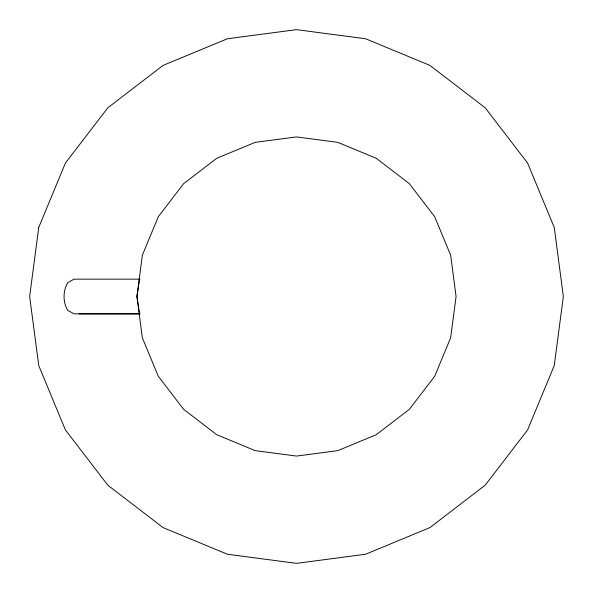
<?xml version="1.0" encoding="UTF-8"?>
<svg xmlns="http://www.w3.org/2000/svg" width="593" height="593" viewBox="0 0 593 593"><rect width="100%" height="100%" fill="white"/><g stroke="black" fill="none" stroke-linecap="round" stroke-linejoin="round"><path stroke-width="0.89" d="M139.6 313.838L136.953 296.5L142.357 255.198L158.301 216.712L183.66 183.66L216.712 158.301L255.198 142.357L296.5 136.924L337.802 142.357L376.288 158.301L409.34 183.66L434.699 216.712L450.643 255.198L456.076 296.5L450.643 337.802L434.699 376.288L409.34 409.34L376.288 434.699L337.802 450.643L296.5 456.076L255.198 450.643L216.712 434.699L183.66 409.34L158.301 376.288L142.357 337.802L136.924 296.5L139.6 279.162M140.044 279.155L74.058 279.155L67.802 282.624C62.806 290.77 62.806 302.23 67.802 310.376L74.058 313.845L140.044 313.845M78.928 313.838L139.911 313.838M38.745 227.438L29.65 296.5L38.745 365.562L65.4 429.925L107.807 485.193L163.075 527.6L227.438 554.255L296.5 563.35L365.562 554.255L429.925 527.6L485.193 485.193L527.6 429.925L554.255 365.562L563.35 296.5L554.255 227.438L527.6 163.075L485.193 107.807L429.925 65.4L365.562 38.745L296.5 29.65L227.438 38.745L163.075 65.4L107.807 107.807L65.4 163.075L38.745 227.438"/></g></svg>
